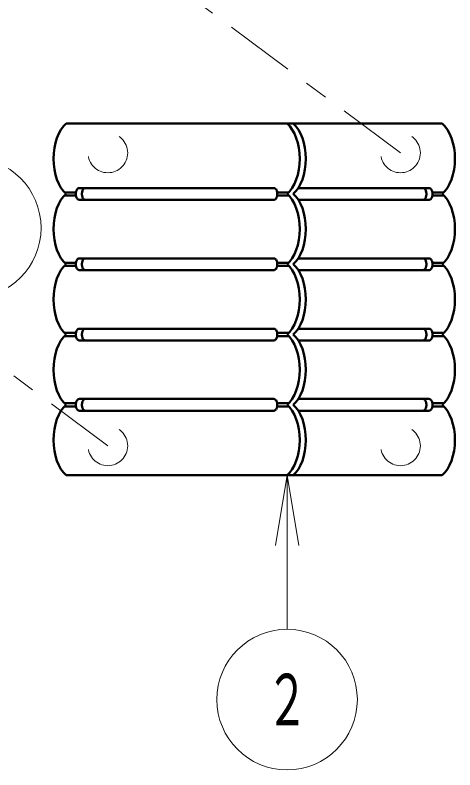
# Model space of a CAD drawing. Units: millimetres on the paper. Extents: x -385 to 0, y -594 to 267.
# Drawn here: x -285.5 to -266.72, y 139.71 to 171.92 of the extents above; entities that cross this region are included whole.
import ezdxf
from ezdxf.enums import TextEntityAlignment as Align

# ---------------------------------------------------------------- set-up
doc = ezdxf.new("R2010")
doc.units = ezdxf.units.MM
doc.linetypes.add('USER1', pattern=[4.5, 2.5, -2])
doc.linetypes.add('USER2', pattern=[6, 3, -1, 1, -1])
doc.layers.add('LY_1', color=140, linetype='Continuous', lineweight=50)
doc.styles.add('ＭＳ ゴシック', font='')
doc.styles.get('ＭＳ ゴシック').set_extended_font_data('MS Gothic')

msp = doc.modelspace()

# ---------------------------------------------------------------- linework, layer by layer
at = {"layer": 'LY_1', "color": 7, "linetype": 'USER2', "lineweight": 13}
for p, q in [((-269.043, 166.037), (-292.322, 183.325)), ((-281.543, 153.537), (-304.822, 170.825))]:
    msp.add_line(p, q, dxfattribs=at)
at = {"layer": 'LY_1'}
for p, q in [((-283.325, 167.287), (-273.629, 167.287)), ((-267.261, 167.287), (-273.629, 167.287)), ((-283.396, 164.353), (-282.903, 164.353)), ((-282.765, 164.537), (-274.448, 164.537)), ((-274.31, 164.353), (-273.817, 164.353)), ((-267.821, 164.537), (-273.413, 164.537)), ((-267.19, 164.353), (-267.683, 164.353)), ((-283.396, 164.22), (-282.903, 164.22)), ((-282.765, 164.037), (-274.448, 164.037)), ((-274.31, 164.22), (-273.817, 164.22)), ((-267.821, 164.037), (-273.413, 164.037)), ((-267.19, 164.22), (-267.683, 164.22)), ((-283.396, 161.353), (-282.903, 161.353)), ((-282.765, 161.537), (-274.448, 161.537)), ((-274.31, 161.353), (-273.817, 161.353)), ((-267.821, 161.537), (-273.413, 161.537)), ((-267.19, 161.353), (-267.683, 161.353)), ((-283.396, 161.22), (-282.903, 161.22)), ((-282.765, 161.037), (-274.448, 161.037)), ((-274.31, 161.22), (-273.817, 161.22)), ((-267.821, 161.037), (-273.413, 161.037)), ((-267.19, 161.22), (-267.683, 161.22)), ((-282.765, 158.537), (-274.448, 158.537)), ((-267.821, 158.537), (-273.413, 158.537)), ((-283.396, 158.353), (-282.903, 158.353)), ((-283.396, 158.22), (-282.903, 158.22)), ((-274.31, 158.353), (-273.817, 158.353)), ((-274.31, 158.22), (-273.817, 158.22)), ((-267.19, 158.353), (-267.683, 158.353)), ((-267.19, 158.22), (-267.683, 158.22)), ((-282.765, 158.037), (-274.448, 158.037)), ((-267.821, 158.037), (-273.413, 158.037)), ((-283.396, 155.353), (-282.903, 155.353)), ((-282.765, 155.537), (-274.448, 155.537)), ((-274.31, 155.353), (-273.817, 155.353)), ((-267.821, 155.537), (-273.413, 155.537)), ((-267.19, 155.353), (-267.683, 155.353)), ((-283.396, 155.22), (-282.903, 155.22)), ((-282.765, 155.037), (-274.448, 155.037)), ((-274.31, 155.22), (-273.817, 155.22)), ((-267.821, 155.037), (-273.413, 155.037)), ((-267.19, 155.22), (-267.683, 155.22)), ((-283.325, 152.287), (-273.629, 152.287)), ((-267.261, 152.287), (-276.957, 152.287))]:
    msp.add_line(p, q, dxfattribs=at)
at = {"layer": 'LY_1', "color": 7, "lineweight": 13}
for p, q in [((-274.388, 149.287), (-273.888, 152.287)), ((-273.888, 152.287), (-273.388, 149.287)), ((-273.888, 152.287), (-273.888, 149.287)), ((-273.888, 152.287), (-273.888, 145.711))]:
    msp.add_line(p, q, dxfattribs=at)
at = {"layer": 'LY_1'}
for points in [[(-283.325, 164.287), (-283.441, 164.403), (-283.547, 164.546), (-283.64, 164.713), (-283.718, 164.901), (-283.781, 165.107), (-283.827, 165.326), (-283.855, 165.554), (-283.864, 165.787), (-283.855, 166.019), (-283.827, 166.247), (-283.781, 166.466), (-283.718, 166.672), (-283.64, 166.86), (-283.547, 167.028), (-283.441, 167.171), (-283.325, 167.287)], [(-273.888, 164.287), (-273.772, 164.403), (-273.667, 164.546), (-273.574, 164.713), (-273.495, 164.901), (-273.432, 165.107), (-273.386, 165.326), (-273.358, 165.554), (-273.349, 165.787), (-273.358, 166.019), (-273.386, 166.247), (-273.432, 166.466), (-273.495, 166.672), (-273.574, 166.86), (-273.667, 167.028), (-273.772, 167.171), (-273.888, 167.287)], [(-273.629, 164.287), (-273.513, 164.403), (-273.407, 164.546), (-273.314, 164.713), (-273.235, 164.901), (-273.172, 165.107), (-273.127, 165.326), (-273.099, 165.554), (-273.089, 165.787), (-273.099, 166.019), (-273.127, 166.247), (-273.172, 166.466), (-273.235, 166.672), (-273.314, 166.86), (-273.407, 167.028), (-273.513, 167.171), (-273.629, 167.287)], [(-267.261, 164.287), (-267.145, 164.403), (-267.039, 164.546), (-266.946, 164.713), (-266.867, 164.901), (-266.805, 165.107), (-266.759, 165.326), (-266.731, 165.554), (-266.721, 165.787), (-266.731, 166.019), (-266.759, 166.247), (-266.805, 166.466), (-266.867, 166.672), (-266.946, 166.86), (-267.039, 167.028), (-267.145, 167.171), (-267.261, 167.287)], [(-283.325, 161.287), (-283.441, 161.403), (-283.547, 161.546), (-283.64, 161.713), (-283.718, 161.901), (-283.781, 162.107), (-283.827, 162.326), (-283.855, 162.554), (-283.864, 162.787), (-283.855, 163.019), (-283.827, 163.247), (-283.781, 163.466), (-283.718, 163.672), (-283.64, 163.86), (-283.547, 164.028), (-283.441, 164.171), (-283.325, 164.287)], [(-282.765, 164.537), (-282.784, 164.534), (-282.802, 164.528), (-282.82, 164.518), (-282.837, 164.503), (-282.852, 164.485), (-282.866, 164.463), (-282.879, 164.439), (-282.889, 164.412), (-282.898, 164.382), (-282.904, 164.351), (-282.907, 164.319), (-282.908, 164.287), (-282.907, 164.254), (-282.904, 164.222), (-282.898, 164.191), (-282.889, 164.162), (-282.879, 164.134), (-282.866, 164.11), (-282.852, 164.088), (-282.837, 164.07), (-282.82, 164.056), (-282.802, 164.045), (-282.784, 164.039), (-282.765, 164.037)], [(-282.506, 164.537), (-282.524, 164.534), (-282.543, 164.528), (-282.561, 164.518), (-282.577, 164.503), (-282.593, 164.485), (-282.607, 164.463), (-282.619, 164.439), (-282.63, 164.412), (-282.638, 164.382), (-282.644, 164.351), (-282.648, 164.319), (-282.649, 164.287), (-282.648, 164.254), (-282.644, 164.222), (-282.638, 164.191), (-282.63, 164.162), (-282.619, 164.134), (-282.607, 164.11), (-282.593, 164.088), (-282.577, 164.07), (-282.561, 164.056), (-282.543, 164.045), (-282.524, 164.039), (-282.506, 164.037)], [(-274.448, 164.537), (-274.429, 164.534), (-274.411, 164.528), (-274.393, 164.518), (-274.376, 164.503), (-274.361, 164.485), (-274.347, 164.463), (-274.334, 164.439), (-274.324, 164.412), (-274.316, 164.382), (-274.31, 164.351), (-274.306, 164.319), (-274.305, 164.287), (-274.306, 164.254), (-274.31, 164.222), (-274.316, 164.191), (-274.324, 164.162), (-274.334, 164.134), (-274.347, 164.11), (-274.361, 164.088), (-274.376, 164.07), (-274.393, 164.056), (-274.411, 164.045), (-274.429, 164.039), (-274.448, 164.037)], [(-273.888, 161.287), (-273.772, 161.403), (-273.667, 161.546), (-273.574, 161.713), (-273.495, 161.901), (-273.432, 162.107), (-273.386, 162.326), (-273.358, 162.554), (-273.349, 162.787), (-273.358, 163.019), (-273.386, 163.247), (-273.432, 163.466), (-273.495, 163.672), (-273.574, 163.86), (-273.667, 164.028), (-273.772, 164.171), (-273.888, 164.287)], [(-273.629, 161.287), (-273.513, 161.403), (-273.407, 161.546), (-273.314, 161.713), (-273.235, 161.901), (-273.172, 162.107), (-273.127, 162.326), (-273.099, 162.554), (-273.089, 162.787), (-273.099, 163.019), (-273.127, 163.247), (-273.172, 163.466), (-273.235, 163.672), (-273.314, 163.86), (-273.407, 164.028), (-273.513, 164.171), (-273.629, 164.287)], [(-268.08, 164.537), (-268.062, 164.534), (-268.043, 164.528), (-268.025, 164.518), (-268.009, 164.503), (-267.993, 164.485), (-267.979, 164.463), (-267.966, 164.439), (-267.956, 164.412), (-267.948, 164.382), (-267.942, 164.351), (-267.938, 164.319), (-267.937, 164.287), (-267.938, 164.254), (-267.942, 164.222), (-267.948, 164.191), (-267.956, 164.162), (-267.966, 164.134), (-267.979, 164.11), (-267.993, 164.088), (-268.009, 164.07), (-268.025, 164.056), (-268.043, 164.045), (-268.062, 164.039), (-268.08, 164.037)], [(-267.821, 164.537), (-267.802, 164.534), (-267.784, 164.528), (-267.766, 164.518), (-267.749, 164.503), (-267.734, 164.485), (-267.719, 164.463), (-267.707, 164.439), (-267.697, 164.412), (-267.688, 164.382), (-267.682, 164.351), (-267.679, 164.319), (-267.677, 164.287), (-267.679, 164.254), (-267.682, 164.222), (-267.688, 164.191), (-267.697, 164.162), (-267.707, 164.134), (-267.719, 164.11), (-267.734, 164.088), (-267.749, 164.07), (-267.766, 164.056), (-267.784, 164.045), (-267.802, 164.039), (-267.821, 164.037)], [(-267.261, 161.287), (-267.145, 161.403), (-267.039, 161.546), (-266.946, 161.713), (-266.867, 161.901), (-266.805, 162.107), (-266.759, 162.326), (-266.731, 162.554), (-266.721, 162.787), (-266.731, 163.019), (-266.759, 163.247), (-266.805, 163.466), (-266.867, 163.672), (-266.946, 163.86), (-267.039, 164.028), (-267.145, 164.171), (-267.261, 164.287)], [(-282.765, 161.537), (-282.784, 161.534), (-282.802, 161.528), (-282.82, 161.518), (-282.837, 161.503), (-282.852, 161.485), (-282.866, 161.463), (-282.879, 161.439), (-282.889, 161.412), (-282.898, 161.382), (-282.904, 161.351), (-282.907, 161.319), (-282.908, 161.287), (-282.907, 161.254), (-282.904, 161.222), (-282.898, 161.191), (-282.889, 161.162), (-282.879, 161.134), (-282.866, 161.11), (-282.852, 161.088), (-282.837, 161.07), (-282.82, 161.056), (-282.802, 161.045), (-282.784, 161.039), (-282.765, 161.037)], [(-282.506, 161.537), (-282.524, 161.534), (-282.543, 161.528), (-282.561, 161.518), (-282.577, 161.503), (-282.593, 161.485), (-282.607, 161.463), (-282.619, 161.439), (-282.63, 161.412), (-282.638, 161.382), (-282.644, 161.351), (-282.648, 161.319), (-282.649, 161.287), (-282.648, 161.254), (-282.644, 161.222), (-282.638, 161.191), (-282.63, 161.162), (-282.619, 161.134), (-282.607, 161.11), (-282.593, 161.088), (-282.577, 161.07), (-282.561, 161.056), (-282.543, 161.045), (-282.524, 161.039), (-282.506, 161.037)], [(-274.448, 161.537), (-274.429, 161.534), (-274.411, 161.528), (-274.393, 161.518), (-274.376, 161.503), (-274.361, 161.485), (-274.347, 161.463), (-274.334, 161.439), (-274.324, 161.412), (-274.316, 161.382), (-274.31, 161.351), (-274.306, 161.319), (-274.305, 161.287), (-274.306, 161.254), (-274.31, 161.222), (-274.316, 161.191), (-274.324, 161.162), (-274.334, 161.134), (-274.347, 161.11), (-274.361, 161.088), (-274.376, 161.07), (-274.393, 161.056), (-274.411, 161.045), (-274.429, 161.039), (-274.448, 161.037)], [(-268.08, 161.537), (-268.062, 161.534), (-268.043, 161.528), (-268.025, 161.518), (-268.009, 161.503), (-267.993, 161.485), (-267.979, 161.463), (-267.966, 161.439), (-267.956, 161.412), (-267.948, 161.382), (-267.942, 161.351), (-267.938, 161.319), (-267.937, 161.287), (-267.938, 161.254), (-267.942, 161.222), (-267.948, 161.191), (-267.956, 161.162), (-267.966, 161.134), (-267.979, 161.11), (-267.993, 161.088), (-268.009, 161.07), (-268.025, 161.056), (-268.043, 161.045), (-268.062, 161.039), (-268.08, 161.037)], [(-267.821, 161.537), (-267.802, 161.534), (-267.784, 161.528), (-267.766, 161.518), (-267.749, 161.503), (-267.734, 161.485), (-267.719, 161.463), (-267.707, 161.439), (-267.697, 161.412), (-267.688, 161.382), (-267.682, 161.351), (-267.679, 161.319), (-267.677, 161.287), (-267.679, 161.254), (-267.682, 161.222), (-267.688, 161.191), (-267.697, 161.162), (-267.707, 161.134), (-267.719, 161.11), (-267.734, 161.088), (-267.749, 161.07), (-267.766, 161.056), (-267.784, 161.045), (-267.802, 161.039), (-267.821, 161.037)], [(-283.325, 158.287), (-283.441, 158.403), (-283.547, 158.546), (-283.64, 158.713), (-283.718, 158.901), (-283.781, 159.107), (-283.827, 159.326), (-283.855, 159.554), (-283.864, 159.787), (-283.855, 160.019), (-283.827, 160.247), (-283.781, 160.466), (-283.718, 160.672), (-283.64, 160.86), (-283.547, 161.028), (-283.441, 161.171), (-283.325, 161.287)], [(-273.888, 158.287), (-273.772, 158.403), (-273.667, 158.546), (-273.574, 158.713), (-273.495, 158.901), (-273.432, 159.107), (-273.386, 159.326), (-273.358, 159.554), (-273.349, 159.787), (-273.358, 160.019), (-273.386, 160.247), (-273.432, 160.466), (-273.495, 160.672), (-273.574, 160.86), (-273.667, 161.028), (-273.772, 161.171), (-273.888, 161.287)], [(-273.629, 158.287), (-273.513, 158.403), (-273.407, 158.546), (-273.314, 158.713), (-273.235, 158.901), (-273.172, 159.107), (-273.127, 159.326), (-273.099, 159.554), (-273.089, 159.787), (-273.099, 160.019), (-273.127, 160.247), (-273.172, 160.466), (-273.235, 160.672), (-273.314, 160.86), (-273.407, 161.028), (-273.513, 161.171), (-273.629, 161.287)], [(-267.261, 158.287), (-267.145, 158.403), (-267.039, 158.546), (-266.946, 158.713), (-266.867, 158.901), (-266.805, 159.107), (-266.759, 159.326), (-266.731, 159.554), (-266.721, 159.787), (-266.731, 160.019), (-266.759, 160.247), (-266.805, 160.466), (-266.867, 160.672), (-266.946, 160.86), (-267.039, 161.028), (-267.145, 161.171), (-267.261, 161.287)], [(-282.765, 158.537), (-282.784, 158.534), (-282.802, 158.528), (-282.82, 158.518), (-282.837, 158.503), (-282.852, 158.485), (-282.866, 158.463), (-282.879, 158.439), (-282.889, 158.412), (-282.898, 158.382), (-282.904, 158.351), (-282.907, 158.319), (-282.908, 158.287), (-282.907, 158.254), (-282.904, 158.222), (-282.898, 158.191), (-282.889, 158.162), (-282.879, 158.134), (-282.866, 158.11), (-282.852, 158.088), (-282.837, 158.07), (-282.82, 158.056), (-282.802, 158.045), (-282.784, 158.039), (-282.765, 158.037)], [(-282.506, 158.537), (-282.524, 158.534), (-282.543, 158.528), (-282.561, 158.518), (-282.577, 158.503), (-282.593, 158.485), (-282.607, 158.463), (-282.619, 158.439), (-282.63, 158.412), (-282.638, 158.382), (-282.644, 158.351), (-282.648, 158.319), (-282.649, 158.287), (-282.648, 158.254), (-282.644, 158.222), (-282.638, 158.191), (-282.63, 158.162), (-282.619, 158.134), (-282.607, 158.11), (-282.593, 158.088), (-282.577, 158.07), (-282.561, 158.056), (-282.543, 158.045), (-282.524, 158.039), (-282.506, 158.037)], [(-274.448, 158.537), (-274.429, 158.534), (-274.411, 158.528), (-274.393, 158.518), (-274.376, 158.503), (-274.361, 158.485), (-274.347, 158.463), (-274.334, 158.439), (-274.324, 158.412), (-274.316, 158.382), (-274.31, 158.351), (-274.306, 158.319), (-274.305, 158.287), (-274.306, 158.254), (-274.31, 158.222), (-274.316, 158.191), (-274.324, 158.162), (-274.334, 158.134), (-274.347, 158.11), (-274.361, 158.088), (-274.376, 158.07), (-274.393, 158.056), (-274.411, 158.045), (-274.429, 158.039), (-274.448, 158.037)], [(-268.08, 158.537), (-268.062, 158.534), (-268.043, 158.528), (-268.025, 158.518), (-268.009, 158.503), (-267.993, 158.485), (-267.979, 158.463), (-267.966, 158.439), (-267.956, 158.412), (-267.948, 158.382), (-267.942, 158.351), (-267.938, 158.319), (-267.937, 158.287), (-267.938, 158.254), (-267.942, 158.222), (-267.948, 158.191), (-267.956, 158.162), (-267.966, 158.134), (-267.979, 158.11), (-267.993, 158.088), (-268.009, 158.07), (-268.025, 158.056), (-268.043, 158.045), (-268.062, 158.039), (-268.08, 158.037)], [(-267.821, 158.537), (-267.802, 158.534), (-267.784, 158.528), (-267.766, 158.518), (-267.749, 158.503), (-267.734, 158.485), (-267.719, 158.463), (-267.707, 158.439), (-267.697, 158.412), (-267.688, 158.382), (-267.682, 158.351), (-267.679, 158.319), (-267.677, 158.287), (-267.679, 158.254), (-267.682, 158.222), (-267.688, 158.191), (-267.697, 158.162), (-267.707, 158.134), (-267.719, 158.11), (-267.734, 158.088), (-267.749, 158.07), (-267.766, 158.056), (-267.784, 158.045), (-267.802, 158.039), (-267.821, 158.037)], [(-283.325, 158.287), (-283.441, 158.171), (-283.547, 158.028), (-283.64, 157.86), (-283.718, 157.672), (-283.781, 157.466), (-283.827, 157.247), (-283.855, 157.019), (-283.864, 156.787), (-283.855, 156.554), (-283.827, 156.326), (-283.781, 156.107), (-283.718, 155.901), (-283.64, 155.713), (-283.547, 155.546), (-283.441, 155.403), (-283.325, 155.287)], [(-273.888, 158.287), (-273.772, 158.171), (-273.667, 158.028), (-273.574, 157.86), (-273.495, 157.672), (-273.432, 157.466), (-273.386, 157.247), (-273.358, 157.019), (-273.349, 156.787), (-273.358, 156.554), (-273.386, 156.326), (-273.432, 156.107), (-273.495, 155.901), (-273.574, 155.713), (-273.667, 155.546), (-273.772, 155.403), (-273.888, 155.287)], [(-273.629, 158.287), (-273.513, 158.171), (-273.407, 158.028), (-273.314, 157.86), (-273.235, 157.672), (-273.172, 157.466), (-273.127, 157.247), (-273.099, 157.019), (-273.089, 156.787), (-273.099, 156.554), (-273.127, 156.326), (-273.172, 156.107), (-273.235, 155.901), (-273.314, 155.713), (-273.407, 155.546), (-273.513, 155.403), (-273.629, 155.287)], [(-267.261, 158.287), (-267.145, 158.171), (-267.039, 158.028), (-266.946, 157.86), (-266.867, 157.672), (-266.805, 157.466), (-266.759, 157.247), (-266.731, 157.019), (-266.721, 156.787), (-266.731, 156.554), (-266.759, 156.326), (-266.805, 156.107), (-266.867, 155.901), (-266.946, 155.713), (-267.039, 155.546), (-267.145, 155.403), (-267.261, 155.287)], [(-283.325, 155.287), (-283.441, 155.171), (-283.547, 155.028), (-283.64, 154.86), (-283.718, 154.672), (-283.781, 154.466), (-283.827, 154.247), (-283.855, 154.019), (-283.864, 153.787), (-283.855, 153.554), (-283.827, 153.326), (-283.781, 153.107), (-283.718, 152.901), (-283.64, 152.713), (-283.547, 152.546), (-283.441, 152.403), (-283.325, 152.287)], [(-282.765, 155.037), (-282.784, 155.039), (-282.802, 155.045), (-282.82, 155.056), (-282.837, 155.07), (-282.852, 155.088), (-282.866, 155.11), (-282.879, 155.134), (-282.889, 155.162), (-282.898, 155.191), (-282.904, 155.222), (-282.907, 155.254), (-282.908, 155.287), (-282.907, 155.319), (-282.904, 155.351), (-282.898, 155.382), (-282.889, 155.412), (-282.879, 155.439), (-282.866, 155.463), (-282.852, 155.485), (-282.837, 155.503), (-282.82, 155.518), (-282.802, 155.528), (-282.784, 155.534), (-282.765, 155.537)], [(-282.506, 155.037), (-282.524, 155.039), (-282.543, 155.045), (-282.561, 155.056), (-282.577, 155.07), (-282.593, 155.088), (-282.607, 155.11), (-282.619, 155.134), (-282.63, 155.162), (-282.638, 155.191), (-282.644, 155.222), (-282.648, 155.254), (-282.649, 155.287), (-282.648, 155.319), (-282.644, 155.351), (-282.638, 155.382), (-282.63, 155.412), (-282.619, 155.439), (-282.607, 155.463), (-282.593, 155.485), (-282.577, 155.503), (-282.561, 155.518), (-282.543, 155.528), (-282.524, 155.534), (-282.506, 155.537)], [(-274.448, 155.037), (-274.429, 155.039), (-274.411, 155.045), (-274.393, 155.056), (-274.376, 155.07), (-274.361, 155.088), (-274.347, 155.11), (-274.334, 155.134), (-274.324, 155.162), (-274.316, 155.191), (-274.31, 155.222), (-274.306, 155.254), (-274.305, 155.287), (-274.306, 155.319), (-274.31, 155.351), (-274.316, 155.382), (-274.324, 155.412), (-274.334, 155.439), (-274.347, 155.463), (-274.361, 155.485), (-274.376, 155.503), (-274.393, 155.518), (-274.411, 155.528), (-274.429, 155.534), (-274.448, 155.537)], [(-273.888, 155.287), (-273.772, 155.171), (-273.667, 155.028), (-273.574, 154.86), (-273.495, 154.672), (-273.432, 154.466), (-273.386, 154.247), (-273.358, 154.019), (-273.349, 153.787), (-273.358, 153.554), (-273.386, 153.326), (-273.432, 153.107), (-273.495, 152.901), (-273.574, 152.713), (-273.667, 152.546), (-273.772, 152.403), (-273.888, 152.287)], [(-273.629, 155.287), (-273.513, 155.171), (-273.407, 155.028), (-273.314, 154.86), (-273.235, 154.672), (-273.172, 154.466), (-273.127, 154.247), (-273.099, 154.019), (-273.089, 153.787), (-273.099, 153.554), (-273.127, 153.326), (-273.172, 153.107), (-273.235, 152.901), (-273.314, 152.713), (-273.407, 152.546), (-273.513, 152.403), (-273.629, 152.287)], [(-268.08, 155.037), (-268.062, 155.039), (-268.043, 155.045), (-268.025, 155.056), (-268.009, 155.07), (-267.993, 155.088), (-267.979, 155.11), (-267.966, 155.134), (-267.956, 155.162), (-267.948, 155.191), (-267.942, 155.222), (-267.938, 155.254), (-267.937, 155.287), (-267.938, 155.319), (-267.942, 155.351), (-267.948, 155.382), (-267.956, 155.412), (-267.966, 155.439), (-267.979, 155.463), (-267.993, 155.485), (-268.009, 155.503), (-268.025, 155.518), (-268.043, 155.528), (-268.062, 155.534), (-268.08, 155.537)], [(-267.821, 155.037), (-267.802, 155.039), (-267.784, 155.045), (-267.766, 155.056), (-267.749, 155.07), (-267.734, 155.088), (-267.719, 155.11), (-267.707, 155.134), (-267.697, 155.162), (-267.688, 155.191), (-267.682, 155.222), (-267.679, 155.254), (-267.677, 155.287), (-267.679, 155.319), (-267.682, 155.351), (-267.688, 155.382), (-267.697, 155.412), (-267.707, 155.439), (-267.719, 155.463), (-267.734, 155.485), (-267.749, 155.503), (-267.766, 155.518), (-267.784, 155.528), (-267.802, 155.534), (-267.821, 155.537)], [(-267.261, 155.287), (-267.145, 155.171), (-267.039, 155.028), (-266.946, 154.86), (-266.867, 154.672), (-266.805, 154.466), (-266.759, 154.247), (-266.731, 154.019), (-266.721, 153.787), (-266.731, 153.554), (-266.759, 153.326), (-266.805, 153.107), (-266.867, 152.901), (-266.946, 152.713), (-267.039, 152.546), (-267.145, 152.403), (-267.261, 152.287)]]:
    msp.add_lwpolyline(points, dxfattribs=at)
at = {"layer": 'LY_1', "color": 7, "linetype": 'USER1', "lineweight": 13}
for centre in [(-281.543, 166.037), (-269.043, 166.037), (-281.543, 153.537), (-269.043, 153.537)]:
    msp.add_circle(centre, 0.847, dxfattribs=at)
at = {"layer": 'LY_1', "color": 7, "lineweight": 13}
for centre in [(-287.394, 162.836), (-273.888, 142.711)]:
    msp.add_circle(centre, 3, dxfattribs=at)

# ---------------------------------------------------------------- texts
at = {"layer": 'LY_1', "color": 7, "style": 'ＭＳ ゴシック', "width": 0.6}
msp.add_text('２', height=2.199, dxfattribs=at).set_placement((-273.888, 142.711), align=Align.MIDDLE_CENTER)

doc.saveas('drawing.dxf')
